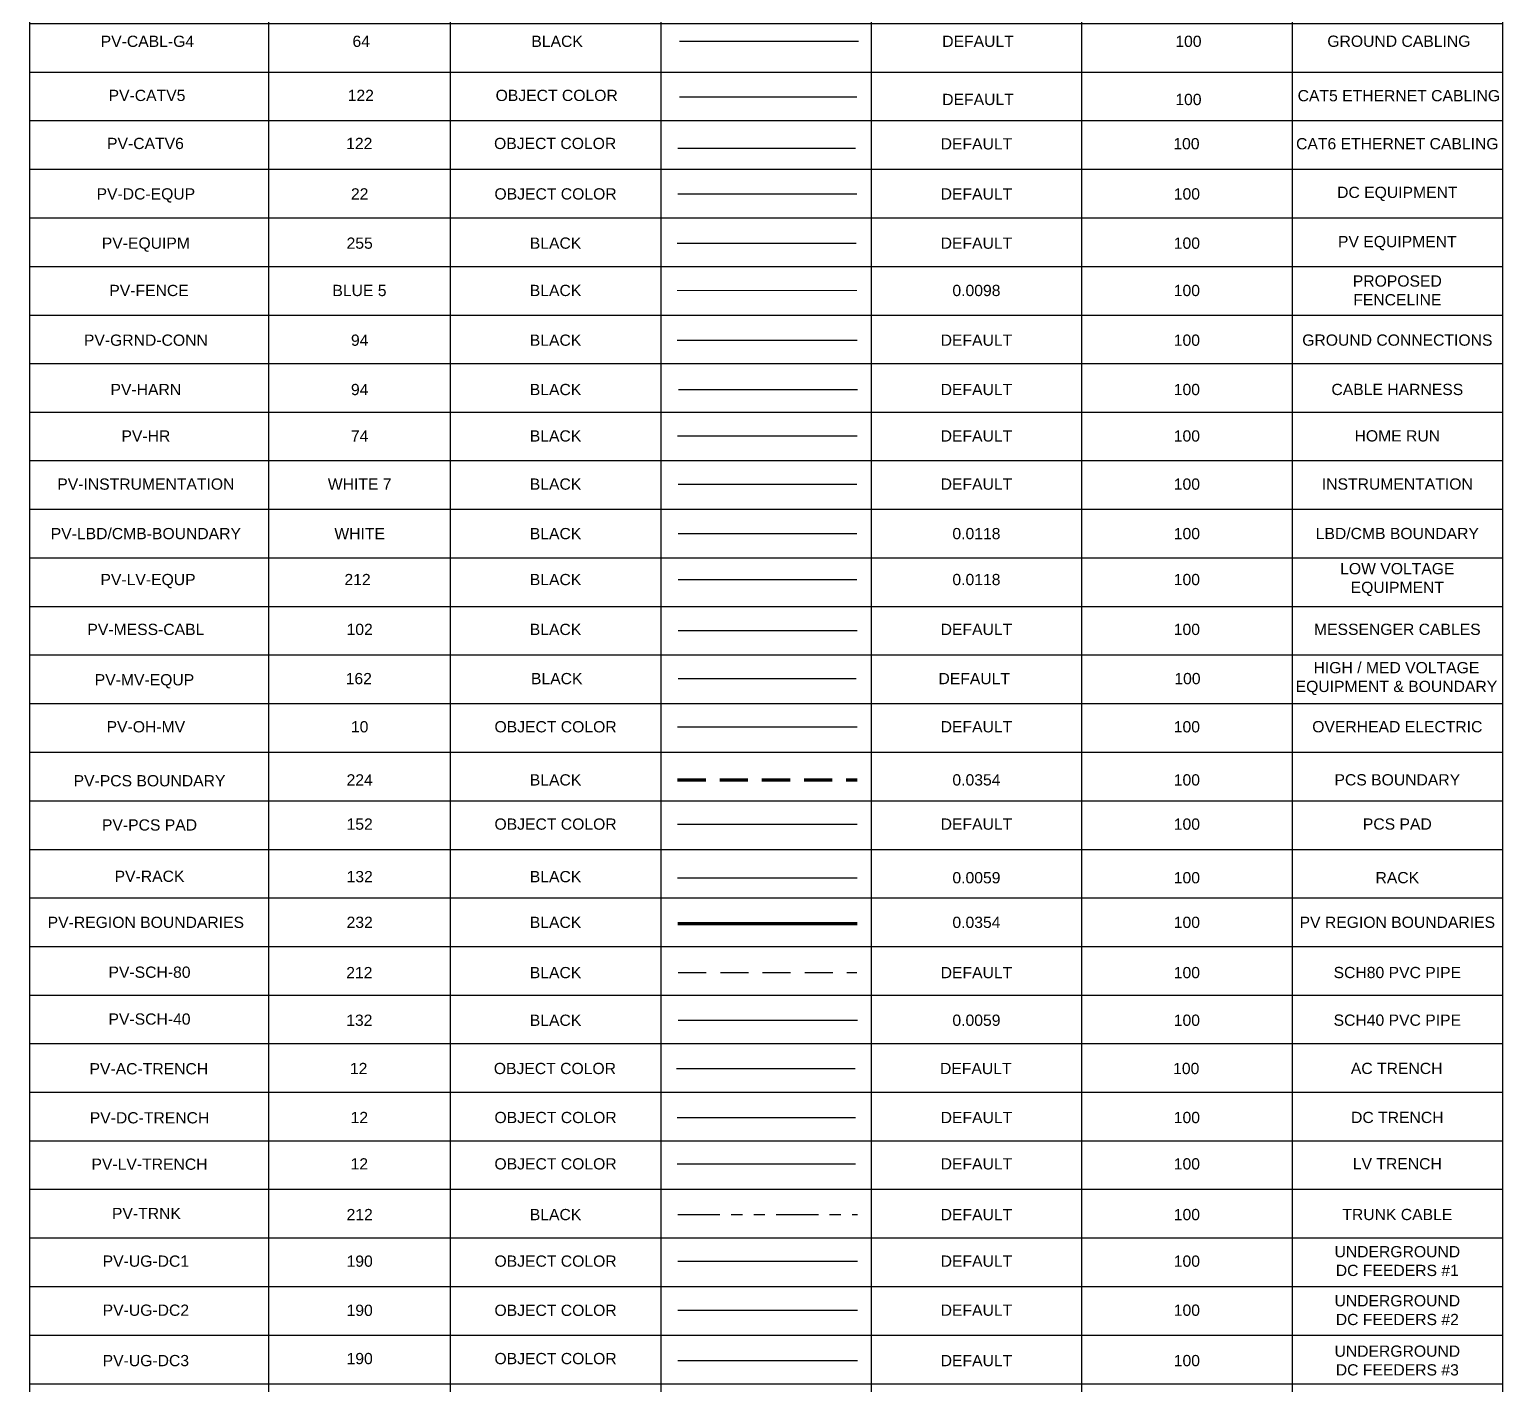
# Model space of a CAD drawing. Header units: feet. Extents: x -1012 to 2720, y -48 to 612.
# Drawn here: x -17.9 to -4.79, y -24.24 to -12.19 of the extents above; entities that cross this region are included whole.
import ezdxf
from ezdxf.enums import TextEntityAlignment as Align
from ezdxf.lldxf.tags import DXFTag

# ---------------------------------------------------------------- set-up
doc = ezdxf.new("R2010")
doc.units = ezdxf.units.FT
doc.header["$MEASUREMENT"] = 0
for name, pattern in [('DASHED2', [0.375, 0.25, -0.125]), ('HIDDEN', [0.375, 0.25, -0.125]), ('PHANTOM2', [1.25, 0.625, -0.125, 0.125, -0.125, 0.125, -0.125]), ('PHANTOM4', [0.6875, 0.3125, 0.0625, -0.0625, 0.0625, -0.0625, 0.0625, -0.0625])]:
    doc.linetypes.add(name, pattern=pattern)
for name, color, linetype in [('PV-AC-TRENCH', 12, 'ACTR'), ('PV-CABL-G4', 64, 'G4'), ('PV-CATV5', 122, 'CATV5'), ('PV-CATV6', 122, 'CATV6'), ('PV-DC-EQUP', 22, 'Continuous'), ('PV-DC-TRENCH', 12, 'DCTR'), ('PV-EQUIPM', 255, 'Continuous'), ('PV-GRND-CONN', 94, 'Continuous'), ('PV-HARN', 94, 'Continuous'), ('PV-HR', 74, 'Continuous'), ('PV-INSTRUMENTATION', 7, 'Continuous'), ('PV-LBDCMB-BOUNDARY', 7, 'Continuous'), ('PV-LV-EQUP', 212, 'Continuous'), ('PV-LV-TRENCH', 12, 'LVTR'), ('PV-MESS-CABL', 102, 'MESSENGER'), ('PV-MV-EQUIP', 162, 'Continuous'), ('PV-OH-MV', 10, 'OVERHEAD'), ('PV-PCS-PAD', 152, 'Continuous'), ('PV-RACK', 132, 'Continuous'), ('PV-SCH-40', 132, 'Continuous'), ('PV-SCH80', 212, 'HIDDEN'), ('PV-TRNK', 212, 'PHANTOM4'), ('PV-UG-DC1', 190, 'UGDC1'), ('PV-UG-DC2', 190, 'UGDC2'), ('PV-UG-DC3', 190, 'UGDC3')]:
    doc.layers.add(name, color=color, linetype=linetype)
for name, color, linetype, lineweight in [('PV-FENCE', 5, 'FENCELINE1', 20), ('PV-PCS BOUNDARY', 224, 'DASHED2', 90), ('PV-REGION BOUNDARIES', 232, 'Continuous', 90)]:
    doc.layers.add(name, color=color, linetype=linetype, lineweight=lineweight)
doc.styles.add('NEI-A', font='arial.ttf')
tags = doc.linetypes.add('ACTR', pattern='A,0.176989,-0.00441,["AC TR",NEI-A,S=0.1,R=0,X=0,Y=-0.05],-0.425798,0.176989', length=0.784186).pattern_tags.tags
tags[6] = DXFTag(74, 10)
tags = doc.linetypes.add('CATV5', pattern='A,0.18216,-0.054518,["CATV5",NEI-A,S=0.1,R=0,X=0,Y=-0.05],-0.505136,0.176989', length=0.918803).pattern_tags.tags
tags[6] = DXFTag(74, 10)
tags = doc.linetypes.add('CATV6', pattern='A,0.18216,-0.054518,["CATV6",NEI-A,S=0.1,R=0,X=0,Y=-0.05],-0.505136,0.176989', length=0.918803).pattern_tags.tags
tags[6] = DXFTag(74, 10)
tags = doc.linetypes.add('DCTR', pattern='A,0.176989,-0.000454,["DC TR",NEI-A,S=0.1,R=0,X=0,Y=-0.05],-0.429755,0.176989', length=0.784187).pattern_tags.tags
tags[6] = DXFTag(74, 10)
doc.linetypes.add('FENCELINE1', pattern='A,0.25,-0.1,[133,ltypeshp.shx,S=0.1,R=0,X=-0.1,Y=0],-0.1,1', length=1.45)
tags = doc.linetypes.add('FIBER', pattern='A,0.376989,-0.053001,["FO",NEI-A,S=0.1,R=0,X=0,Y=-0.05],-0.246999,0.376989', length=1.053978).pattern_tags.tags
tags[6] = DXFTag(74, 10)
tags = doc.linetypes.add('G4', pattern='A,0.176989,-0.056821,["G4",NEI-A,S=0.1,R=0,X=0,Y=-0.05],-0.243179,0.176989', length=0.653978).pattern_tags.tags
tags[6] = DXFTag(74, 10)
tags = doc.linetypes.add('LVTR', pattern='A,0.176989,-0.015904,["LV TR",NEI-A,S=0.1,R=0,X=0,Y=-0.05],-0.414304,0.176989', length=0.784186).pattern_tags.tags
tags[6] = DXFTag(74, 10)
tags = doc.linetypes.add('MESSENGER', pattern='A,0.176989,-0.031547,["MESS",NEI-A,S=0.1,R=0,X=0,Y=-0.05],-0.429956,0.176989', length=0.815481).pattern_tags.tags
tags[6] = DXFTag(74, 10)
tags = doc.linetypes.add('OVERHEAD', pattern='A,0.226989,-0.048636,["OHE",NEI-A,S=0.1,R=0,X=0,Y=-0.05],-0.351364,0.226989', length=0.853978).pattern_tags.tags
tags[6] = DXFTag(74, 10)
tags = doc.linetypes.add('UGDC1', pattern='A,0.176989,-0.035266,["DC1",NEI-A,S=0.1,R=0,X=0,Y=-0.05],-0.314734,0.176989', length=0.703978).pattern_tags.tags
tags[6] = DXFTag(74, 10)
tags = doc.linetypes.add('UGDC2', pattern='A,0.176989,-0.035266,["DC2",NEI-A,S=0.1,R=0,X=0,Y=-0.05],-0.314734,0.176989', length=0.703978).pattern_tags.tags
tags[6] = DXFTag(74, 10)
tags = doc.linetypes.add('UGDC3', pattern='A,0.176989,-0.035266,["DC3",NEI-A,S=0.1,R=0,X=0,Y=-0.05],-0.314734,0.176989', length=0.703978).pattern_tags.tags
tags[6] = DXFTag(74, 10)

# ---------------------------------------------------------------- blocks, each defined once
blk = doc.blocks.new('*T5')
at = {"color": 0, "linetype": 'ByBlock', "lineweight": -2, "transparency": 16777216}
for p, q in [((0, 0), (13.101, 0)), ((0, 0), (0, -43.152)), ((13.101, 0), (13.101, -43.152)), ((0, -0.525), (13.101, -0.525)), ((2.127, -0.525), (2.127, -43.152)), ((3.743, -0.525), (3.743, -43.152)), ((5.615, -0.525), (5.615, -43.152)), ((7.486, -0.525), (7.486, -43.152)), ((9.358, -0.525), (9.358, -43.152)), ((11.23, -0.525), (11.23, -43.152)), ((0, -1.256), (13.101, -1.256)), ((0, -1.688), (13.101, -1.688)), ((0, -2.12), (13.101, -2.12)), ((0, -2.552), (13.101, -2.552)), ((0, -2.984), (13.101, -2.984)), ((0, -3.416), (13.101, -3.416)), ((0, -3.848), (13.101, -3.848)), ((0, -4.28), (13.101, -4.28)), ((0, -4.712), (13.101, -4.712)), ((0, -5.144), (13.101, -5.144)), ((0, -5.575), (13.101, -5.575)), ((0, -6.007), (13.101, -6.007)), ((0, -6.439), (13.101, -6.439)), ((0, -6.871), (13.101, -6.871)), ((0, -7.303), (13.101, -7.303)), ((0, -7.735), (13.101, -7.735)), ((0, -8.167), (13.101, -8.167)), ((0, -8.599), (13.101, -8.599)), ((0, -9.031), (13.101, -9.031)), ((0, -9.463), (13.101, -9.463)), ((0, -9.895), (13.101, -9.895)), ((0, -10.327), (13.101, -10.327)), ((0, -10.758), (13.101, -10.758)), ((0, -11.19), (13.101, -11.19)), ((0, -11.622), (13.101, -11.622)), ((0, -12.054), (13.101, -12.054)), ((0, -12.486), (13.101, -12.486)), ((0, -12.918), (13.101, -12.918)), ((0, -13.35), (13.101, -13.35)), ((0, -13.782), (13.101, -13.782)), ((0, -14.214), (13.101, -14.214)), ((0, -14.646), (13.101, -14.646)), ((0, -15.078), (13.101, -15.078)), ((0, -15.51), (13.101, -15.51)), ((0, -15.941), (13.101, -15.941)), ((0, -16.373), (13.101, -16.373)), ((0, -16.805), (13.101, -16.805)), ((0, -17.237), (13.101, -17.237)), ((0, -17.669), (13.101, -17.669)), ((0, -18.101), (13.101, -18.101)), ((0, -18.533), (13.101, -18.533)), ((0, -18.965), (13.101, -18.965)), ((0, -19.397), (13.101, -19.397)), ((0, -19.829), (13.101, -19.829)), ((0, -20.261), (13.101, -20.261)), ((0, -20.693), (13.101, -20.693)), ((0, -21.125), (13.101, -21.125)), ((0, -21.556), (13.101, -21.556)), ((0, -21.988), (13.101, -21.988)), ((0, -22.42), (13.101, -22.42)), ((0, -22.852), (13.101, -22.852)), ((0, -23.284), (13.101, -23.284)), ((0, -23.716), (13.101, -23.716)), ((0, -24.148), (13.101, -24.148)), ((0, -24.58), (13.101, -24.58)), ((0, -25.012), (13.101, -25.012)), ((0, -25.444), (13.101, -25.444)), ((0, -25.876), (13.101, -25.876)), ((0, -26.308), (13.101, -26.308)), ((0, -26.739), (13.101, -26.739)), ((0, -27.171), (13.101, -27.171)), ((0, -27.603), (13.101, -27.603)), ((0, -28.035), (13.101, -28.035)), ((0, -28.467), (13.101, -28.467)), ((0, -28.899), (13.101, -28.899)), ((0, -29.331), (13.101, -29.331)), ((0, -29.763), (13.101, -29.763)), ((0, -30.195), (13.101, -30.195)), ((0, -30.627), (13.101, -30.627)), ((0, -31.059), (13.101, -31.059)), ((0, -31.491), (13.101, -31.491)), ((0, -31.923), (13.101, -31.923)), ((0, -32.354), (13.101, -32.354)), ((0, -32.786), (13.101, -32.786)), ((0, -33.218), (13.101, -33.218)), ((0, -33.65), (13.101, -33.65)), ((0, -34.082), (13.101, -34.082)), ((0, -34.514), (13.101, -34.514)), ((0, -34.946), (13.101, -34.946)), ((0, -35.378), (13.101, -35.378)), ((0, -35.81), (13.101, -35.81)), ((0, -36.242), (13.101, -36.242)), ((0, -36.674), (13.101, -36.674)), ((0, -37.106), (13.101, -37.106)), ((0, -37.537), (13.101, -37.537)), ((0, -37.969), (13.101, -37.969)), ((0, -38.401), (13.101, -38.401)), ((0, -38.833), (13.101, -38.833)), ((0, -39.265), (13.101, -39.265)), ((0, -39.697), (13.101, -39.697)), ((0, -40.129), (13.101, -40.129)), ((0, -40.561), (13.101, -40.561)), ((0, -40.993), (13.101, -40.993)), ((0, -41.425), (13.101, -41.425)), ((0, -41.857), (13.101, -41.857)), ((0, -42.289), (13.101, -42.289)), ((0, -42.72), (13.101, -42.72)), ((0, -43.152), (13.101, -43.152))]:
    blk.add_line(p, q, dxfattribs=at)
at = {"color": 0, "transparency": 16777216, "attachment_point": 5, "style": 'NEI-A'}
for s, insert, char_height, width in [('PV ELECTRICAL', (6.551, -0.263), 0.2, 12.98132), ('LINE WEIGHT (IN.)', (8.422, -0.891), 0.15, 1.75162), ('LAYER NAME', (1.063, -0.891), 0.15, 2.00687), ('LAYER COLOR', (2.935, -0.891), 0.15, 1.49637), ('PLOT COLOR', (4.679, -0.891), 0.15, 1.75162), ('LINE TYPE', (6.551, -0.891), 0.15, 1.75162), ('SCREENING', (10.294, -0.891), 0.15, 1.75162), ('NOTES', (12.166, -0.891), 0.15, 1.75162)]:
    blk.add_mtext(s, dxfattribs=dict(at, insert=insert, char_height=char_height, width=width))

msp = doc.modelspace()

# ---------------------------------------------------------------- linework, layer by layer
at = {"layer": 'PV-AC-TRENCH'}
msp.add_line((-12.14066, -21.42896), (-10.55286, -21.42896), dxfattribs=at)
at = {"layer": 'PV-CABL-G4', "linetype": 'G4'}
msp.add_lwpolyline([(-12.11411, -12.29585), (-10.52108, -12.29585)], dxfattribs=at)
at = {"layer": 'PV-CATV5'}
msp.add_lwpolyline([(-12.11507, -12.79085), (-10.53573, -12.79085)], dxfattribs=at)
at = {"layer": 'PV-CATV6'}
msp.add_lwpolyline([(-12.12886, -13.24706), (-10.54951, -13.24706)], dxfattribs=at)
at = {"layer": 'PV-DC-EQUP'}
msp.add_line((-12.12987, -13.65268), (-10.53695, -13.65268), dxfattribs=at)
at = {"layer": 'PV-DC-TRENCH'}
msp.add_line((-12.13484, -21.86478), (-10.54705, -21.86478), dxfattribs=at)
at = {"layer": 'PV-EQUIPM', "color": 0}
msp.add_line((-12.13484, -14.09048), (-10.54194, -14.09048), dxfattribs=at)
at = {"layer": 'PV-FENCE', "ltscale": 0.5}
msp.add_line((-12.13473, -14.51125), (-10.5357, -14.51125), dxfattribs=at)
at = {"layer": 'PV-GRND-CONN'}
msp.add_line((-12.13512, -14.95328), (-10.535, -14.95328), dxfattribs=at)
at = {"layer": 'PV-HARN'}
msp.add_line((-12.12203, -15.39198), (-10.53152, -15.39198), dxfattribs=at)
at = {"layer": 'PV-HR'}
msp.add_line((-12.13146, -15.80486), (-10.53449, -15.80486), dxfattribs=at)
at = {"layer": 'PV-INSTRUMENTATION'}
msp.add_line((-12.12501, -16.233), (-10.53771, -16.233), dxfattribs=at)
at = {"layer": 'PV-LBDCMB-BOUNDARY'}
msp.add_line((-12.12501, -16.67311), (-10.53771, -16.67311), dxfattribs=at)
at = {"layer": 'PV-LV-EQUP'}
msp.add_line((-12.12515, -17.08165), (-10.53786, -17.08165), dxfattribs=at)
at = {"layer": 'PV-LV-TRENCH'}
msp.add_line((-12.13484, -22.2771), (-10.54705, -22.2771), dxfattribs=at)
at = {"layer": 'PV-MESS-CABL'}
msp.add_lwpolyline([(-10.53397, -17.53753), (-12.12491, -17.53753)], dxfattribs=at)
at = {"layer": 'PV-MV-EQUIP'}
msp.add_line((-12.12515, -17.96226), (-10.54108, -17.96226), dxfattribs=at)
at = {"layer": 'PV-OH-MV'}
msp.add_lwpolyline([(-12.13087, -18.39065), (-10.5343, -18.39065)], dxfattribs=at)
at = {"layer": 'PV-PCS BOUNDARY'}
msp.add_lwpolyline([(-12.13087, -18.86296), (-10.5343, -18.86296)], dxfattribs=at)
at = {"layer": 'PV-PCS-PAD'}
msp.add_lwpolyline([(-12.13087, -19.25611), (-10.5343, -19.25611)], dxfattribs=at)
at = {"layer": 'PV-RACK'}
msp.add_lwpolyline([(-12.13087, -19.73279), (-10.5343, -19.73279)], dxfattribs=at)
at = {"layer": 'PV-REGION BOUNDARIES'}
msp.add_lwpolyline([(-12.12853, -20.13968), (-10.53487, -20.13968)], dxfattribs=at)
at = {"layer": 'PV-SCH-40'}
msp.add_line((-12.12535, -21.00003), (-10.53189, -21.00003), dxfattribs=at)
at = {"layer": 'PV-SCH80'}
msp.add_line((-12.12535, -20.57649), (-10.53711, -20.57649), dxfattribs=at)
at = {"layer": 'PV-TRNK'}
msp.add_lwpolyline([(-12.12897, -22.72793), (-10.53209, -22.72793)], dxfattribs=at)
at = {"layer": 'PV-UG-DC1'}
msp.add_lwpolyline([(-12.12897, -23.14189), (-10.53209, -23.14189)], dxfattribs=at)
at = {"layer": 'PV-UG-DC2'}
msp.add_lwpolyline([(-12.12897, -23.57814), (-10.53209, -23.57814)], dxfattribs=at)
at = {"layer": 'PV-UG-DC3'}
msp.add_lwpolyline([(-12.12897, -24.02621), (-10.53209, -24.02621)], dxfattribs=at)
msp.add_lwpolyline([(-12.12897, -24.02621), (-10.53209, -24.02621)], dxfattribs=at)

# ---------------------------------------------------------------- block references
msp.add_blockref('*T5', (-17.8951, -5.26656))

# ---------------------------------------------------------------- texts
at = {"layer": 'PV-AC-TRENCH', "style": 'NEI-A'}
for s, p in [('PV-AC-TRENCH', (-16.83317, -21.43166)), ('12', (-14.96719, -21.42896)), ('OBJECT COLOR', (-13.22187, -21.42896)), ('DEFAULT', (-9.47864, -21.42896)), ('100', (-7.60702, -21.42896))]:
    msp.add_text(s, height=0.1, dxfattribs=at).set_placement(p, align=Align.MIDDLE_CENTER)
at = {"layer": 'PV-AC-TRENCH', "insert": (-5.7354, -21.42896), "char_height": 0.1, "attachment_point": 5, "style": 'NEI-A'}
msp.add_mtext('AC TRENCH', dxfattribs=at)
at = {"layer": 'PV-CABL-G4', "style": 'NEI-A'}
for s, p in [('PV-CABL-G4', (-16.84613, -12.29585)), ('64', (-14.94441, -12.29585)), ('BLACK', (-13.20228, -12.29585)), ('DEFAULT', (-9.45904, -12.29585)), ('100', (-7.58742, -12.29585))]:
    msp.add_text(s, height=0.1, dxfattribs=at).set_placement(p, align=Align.MIDDLE_CENTER)
at = {"layer": 'PV-CABL-G4', "linetype": 'PHANTOM2', "insert": (-5.7158, -12.29585), "char_height": 0.1, "attachment_point": 5, "style": 'NEI-A'}
msp.add_mtext('GROUND CABLING', dxfattribs=at)
at = {"layer": 'PV-CATV5', "style": 'NEI-A'}
for s, p in [('122', (-14.94802, -12.77684)), ('OBJECT COLOR', (-13.20589, -12.77684)), ('DEFAULT', (-9.45904, -12.81296)), ('100', (-7.58742, -12.81296))]:
    msp.add_text(s, height=0.1, dxfattribs=at).set_placement(p, align=Align.MIDDLE_CENTER)
at = {"layer": 'PV-CATV5', "linetype": 'PHANTOM2', "insert": (-5.7158, -12.78002), "char_height": 0.1, "attachment_point": 5, "style": 'NEI-A'}
msp.add_mtext('CAT5 ETHERNET CABLING', dxfattribs=at)
at = {"layer": 'PV-CATV6', "style": 'NEI-A'}
for s, p in [('PV-CATV5', (-16.84974, -12.77684)), ('PV-CATV6', (-16.86352, -13.2041)), ('122', (-14.9618, -13.2041)), ('OBJECT COLOR', (-13.21967, -13.2041)), ('DEFAULT', (-9.47282, -13.20753)), ('100', (-7.60512, -13.20648))]:
    msp.add_text(s, height=0.1, dxfattribs=at).set_placement(p, align=Align.MIDDLE_CENTER)
at = {"layer": 'PV-CATV6', "linetype": 'PHANTOM2', "insert": (-5.72959, -13.20728), "char_height": 0.1, "attachment_point": 5, "style": 'NEI-A'}
msp.add_mtext('CAT6 ETHERNET CABLING', dxfattribs=at)
at = {"layer": 'PV-DC-EQUP', "style": 'NEI-A'}
for s, p in [('PV-DC-EQUP', (-16.85991, -13.65268)), ('22', (-14.95819, -13.65268)), ('OBJECT COLOR', (-13.21606, -13.65268)), ('DEFAULT', (-9.47282, -13.65268)), ('100', (-7.6012, -13.65268))]:
    msp.add_text(s, height=0.1, dxfattribs=at).set_placement(p, align=Align.MIDDLE_CENTER)
at = {"layer": 'PV-DC-EQUP', "linetype": 'PHANTOM2', "insert": (-5.72959, -13.65268), "char_height": 0.1, "attachment_point": 5, "style": 'NEI-A'}
msp.add_mtext('DC EQUIPMENT', dxfattribs=at)
at = {"layer": 'PV-DC-TRENCH', "style": 'NEI-A'}
for s, p in [('PV-DC-TRENCH', (-16.82736, -21.86748)), ('12', (-14.96137, -21.86478)), ('OBJECT COLOR', (-13.21606, -21.86478)), ('DEFAULT', (-9.47282, -21.86478)), ('100', (-7.6012, -21.86478))]:
    msp.add_text(s, height=0.1, dxfattribs=at).set_placement(p, align=Align.MIDDLE_CENTER)
at = {"layer": 'PV-DC-TRENCH', "linetype": 'PHANTOM2', "insert": (-5.72959, -21.86478), "char_height": 0.1, "attachment_point": 5, "style": 'NEI-A'}
msp.add_mtext('DC TRENCH', dxfattribs=at)
at = {"layer": 'PV-EQUIPM', "color": 0, "style": 'NEI-A'}
for s, p in [('PV-EQUIPM', (-16.85991, -14.09048)), ('255', (-14.95819, -14.09048)), ('BLACK', (-13.21606, -14.09048)), ('DEFAULT', (-9.47282, -14.09048)), ('100', (-7.6012, -14.09048))]:
    msp.add_text(s, height=0.1, dxfattribs=at).set_placement(p, align=Align.MIDDLE_CENTER)
at = {"layer": 'PV-EQUIPM', "color": 0, "linetype": 'PHANTOM2', "insert": (-5.72959, -14.09048), "char_height": 0.1, "attachment_point": 5, "style": 'NEI-A'}
msp.add_mtext('PV EQUIPMENT', dxfattribs=at)
at = {"layer": 'PV-FENCE', "linetype": 'FIBER', "style": 'NEI-A'}
for s, p in [('PV-FENCE', (-16.83167, -14.51125)), ('BLUE 5', (-14.96005, -14.51125)), ('BLACK', (-13.21606, -14.51125)), ('0.0098', (-9.47282, -14.51125)), ('100', (-7.6012, -14.51125))]:
    msp.add_text(s, height=0.1, dxfattribs=at).set_placement(p, align=Align.MIDDLE_CENTER)
at = {"layer": 'PV-FENCE', "insert": (-5.72959, -14.51125), "char_height": 0.1, "attachment_point": 5, "style": 'NEI-A'}
msp.add_mtext_dynamic_manual_height_columns('PROPOSED FENCELINE', width=0.6632268, gutter_width=0.5, heights=[0], dxfattribs=at)
at = {"layer": 'PV-GRND-CONN', "style": 'NEI-A'}
for s, p in [('PV-GRND-CONN', (-16.85991, -14.95328)), ('94', (-14.95819, -14.95328)), ('BLACK', (-13.21606, -14.95328)), ('DEFAULT', (-9.47282, -14.95328)), ('100', (-7.6012, -14.95328))]:
    msp.add_text(s, height=0.1, dxfattribs=at).set_placement(p, align=Align.MIDDLE_CENTER)
at = {"layer": 'PV-GRND-CONN', "insert": (-5.72959, -14.95328), "char_height": 0.1, "attachment_point": 5, "style": 'NEI-A'}
msp.add_mtext('GROUND CONNECTIONS', dxfattribs=at)
at = {"layer": 'PV-HARN', "style": 'NEI-A'}
for s, p in [('PV-HARN', (-16.85991, -15.39198)), ('94', (-14.95819, -15.39198)), ('BLACK', (-13.21606, -15.39198)), ('DEFAULT', (-9.47282, -15.39198)), ('100', (-7.6012, -15.39198))]:
    msp.add_text(s, height=0.1, dxfattribs=at).set_placement(p, align=Align.MIDDLE_CENTER)
at = {"layer": 'PV-HARN', "insert": (-5.72959, -15.39198), "char_height": 0.1, "attachment_point": 5, "style": 'NEI-A'}
msp.add_mtext('CABLE HARNESS', dxfattribs=at)
at = {"layer": 'PV-HR', "style": 'NEI-A'}
for s, p in [('PV-HR', (-16.85991, -15.80486)), ('74', (-14.95819, -15.80486)), ('BLACK', (-13.21606, -15.80486)), ('DEFAULT', (-9.47282, -15.80486)), ('100', (-7.6012, -15.80486))]:
    msp.add_text(s, height=0.1, dxfattribs=at).set_placement(p, align=Align.MIDDLE_CENTER)
at = {"layer": 'PV-HR', "linetype": 'PHANTOM2', "insert": (-5.72959, -15.80486), "char_height": 0.1, "attachment_point": 5, "style": 'NEI-A'}
msp.add_mtext('HOME RUN', dxfattribs=at)
at = {"layer": 'PV-INSTRUMENTATION', "style": 'NEI-A'}
for s, p in [('PV-INSTRUMENTATION', (-16.85991, -16.233)), ('WHITE 7', (-14.95819, -16.233)), ('BLACK', (-13.21606, -16.233)), ('DEFAULT', (-9.47282, -16.233)), ('100', (-7.6012, -16.233))]:
    msp.add_text(s, height=0.1, dxfattribs=at).set_placement(p, align=Align.MIDDLE_CENTER)
at = {"layer": 'PV-INSTRUMENTATION', "linetype": 'PHANTOM2', "insert": (-5.72959, -16.233), "char_height": 0.1, "attachment_point": 5, "style": 'NEI-A'}
msp.add_mtext('INSTRUMENTATION', dxfattribs=at)
at = {"layer": 'PV-LBDCMB-BOUNDARY', "style": 'NEI-A'}
for s, p in [('PV-LBD/CMB-BOUNDARY', (-16.85991, -16.67311)), ('WHITE', (-14.95819, -16.67311)), ('BLACK', (-13.21606, -16.67311)), ('0.0118', (-9.47282, -16.67311)), ('100', (-7.6012, -16.67311))]:
    msp.add_text(s, height=0.1, dxfattribs=at).set_placement(p, align=Align.MIDDLE_CENTER)
at = {"layer": 'PV-LBDCMB-BOUNDARY', "linetype": 'PHANTOM2', "insert": (-5.72959, -16.67311), "char_height": 0.1, "attachment_point": 5, "style": 'NEI-A'}
msp.add_mtext('LBD/CMB BOUNDARY', dxfattribs=at)
at = {"layer": 'PV-LV-EQUP', "style": 'NEI-A'}
for s, p in [('PV-LV-EQUP', (-16.8406, -17.08165)), ('212', (-14.97717, -17.08165)), ('BLACK', (-13.21606, -17.08165)), ('0.0118', (-9.47282, -17.08165)), ('100', (-7.6012, -17.08165))]:
    msp.add_text(s, height=0.1, dxfattribs=at).set_placement(p, align=Align.MIDDLE_CENTER)
at = {"layer": 'PV-LV-EQUP', "linetype": 'PHANTOM2', "insert": (-5.72959, -17.08165), "char_height": 0.1, "attachment_point": 5, "style": 'NEI-A'}
msp.add_mtext('LOW VOLTAGE\\PEQUIPMENT', dxfattribs=at)
at = {"layer": 'PV-LV-TRENCH', "style": 'NEI-A'}
for s, p in [('PV-LV-TRENCH', (-16.82736, -22.2798)), ('12', (-14.96137, -22.2771)), ('OBJECT COLOR', (-13.21606, -22.2771)), ('DEFAULT', (-9.47282, -22.2771)), ('100', (-7.6012, -22.2771))]:
    msp.add_text(s, height=0.1, dxfattribs=at).set_placement(p, align=Align.MIDDLE_CENTER)
at = {"layer": 'PV-LV-TRENCH', "linetype": 'PHANTOM2', "insert": (-5.72959, -22.2771), "char_height": 0.1, "attachment_point": 5, "style": 'NEI-A'}
msp.add_mtext('LV TRENCH', dxfattribs=at)
at = {"layer": 'PV-MESS-CABL', "style": 'NEI-A'}
for s, p in [('PV-MESS-CABL', (-16.85991, -17.52492)), ('102', (-14.95819, -17.52492)), ('BLACK', (-13.21606, -17.52492)), ('DEFAULT', (-9.47282, -17.52492)), ('100', (-7.6012, -17.52492))]:
    msp.add_text(s, height=0.1, dxfattribs=at).set_placement(p, align=Align.MIDDLE_CENTER)
at = {"layer": 'PV-MESS-CABL', "insert": (-5.72959, -17.52492), "char_height": 0.1, "attachment_point": 5, "style": 'NEI-A'}
msp.add_mtext('MESSENGER CABLES', dxfattribs=at)
at = {"layer": 'PV-MV-EQUIP', "style": 'NEI-A'}
for s, p in [('PV-MV-EQUP', (-16.87224, -17.97268)), ('162', (-14.96623, -17.96226)), ('BLACK', (-13.20559, -17.96226)), ('DEFAULT', (-9.49257, -17.96226)), ('100', (-7.59597, -17.96226))]:
    msp.add_text(s, height=0.1, dxfattribs=at).set_placement(p, align=Align.MIDDLE_CENTER)
at = {"layer": 'PV-MV-EQUIP', "linetype": 'PHANTOM2', "insert": (-5.73733, -17.96226), "char_height": 0.1, "attachment_point": 5, "style": 'NEI-A'}
msp.add_mtext('HIGH / MED VOLTAGE\\PEQUIPMENT & BOUNDARY', dxfattribs=at)
at = {"layer": 'PV-OH-MV', "style": 'NEI-A'}
for s, p in [('PV-OH-MV', (-16.85991, -18.39065)), ('10', (-14.95819, -18.39065)), ('OBJECT COLOR', (-13.21606, -18.39065)), ('DEFAULT', (-9.47282, -18.39065)), ('100', (-7.6012, -18.39065))]:
    msp.add_text(s, height=0.1, dxfattribs=at).set_placement(p, align=Align.MIDDLE_CENTER)
at = {"layer": 'PV-OH-MV', "insert": (-5.72959, -18.39065), "char_height": 0.1, "attachment_point": 5, "style": 'NEI-A'}
msp.add_mtext('OVERHEAD ELECTRIC', dxfattribs=at)
at = {"layer": 'PV-PCS BOUNDARY', "style": 'NEI-A'}
for s, p in [('PV-PCS BOUNDARY', (-16.82736, -18.8706)), ('224', (-14.95819, -18.86296)), ('BLACK', (-13.21606, -18.86296)), ('0.0354', (-9.47282, -18.86296)), ('100', (-7.6012, -18.86296))]:
    msp.add_text(s, height=0.1, dxfattribs=at).set_placement(p, align=Align.MIDDLE_CENTER)
at = {"layer": 'PV-PCS BOUNDARY', "insert": (-5.72959, -18.86296), "char_height": 0.1, "attachment_point": 5, "style": 'NEI-A'}
msp.add_mtext('PCS BOUNDARY', dxfattribs=at)
at = {"layer": 'PV-PCS-PAD', "style": 'NEI-A'}
for s, p in [('PV-PCS PAD', (-16.82736, -19.26374)), ('152', (-14.95819, -19.25611)), ('OBJECT COLOR', (-13.21606, -19.25611)), ('DEFAULT', (-9.47282, -19.25611)), ('100', (-7.6012, -19.25611))]:
    msp.add_text(s, height=0.1, dxfattribs=at).set_placement(p, align=Align.MIDDLE_CENTER)
at = {"layer": 'PV-PCS-PAD', "insert": (-5.72959, -19.25611), "char_height": 0.1, "attachment_point": 5, "style": 'NEI-A'}
msp.add_mtext('PCS PAD', dxfattribs=at)
at = {"layer": 'PV-RACK', "style": 'NEI-A'}
for s, p in [('PV-RACK', (-16.82736, -19.72004)), ('132', (-14.95819, -19.72317)), ('BLACK', (-13.21606, -19.72317)), ('0.0059', (-9.47282, -19.73279)), ('100', (-7.6012, -19.73279))]:
    msp.add_text(s, height=0.1, dxfattribs=at).set_placement(p, align=Align.MIDDLE_CENTER)
at = {"layer": 'PV-RACK', "insert": (-5.72959, -19.73279), "char_height": 0.1, "attachment_point": 5, "style": 'NEI-A'}
msp.add_mtext('RACK', dxfattribs=at)
at = {"layer": 'PV-REGION BOUNDARIES', "style": 'NEI-A'}
for s, p in [('PV-REGION BOUNDARIES', (-16.85991, -20.12964)), ('232', (-14.95819, -20.12964)), ('BLACK', (-13.21606, -20.12964)), ('0.0354', (-9.47282, -20.12964)), ('100', (-7.6012, -20.12964))]:
    msp.add_text(s, height=0.1, dxfattribs=at).set_placement(p, align=Align.MIDDLE_CENTER)
at = {"layer": 'PV-REGION BOUNDARIES', "insert": (-5.72959, -20.12964), "char_height": 0.1, "attachment_point": 5, "style": 'NEI-A'}
msp.add_mtext('PV REGION BOUNDARIES', dxfattribs=at)
at = {"layer": 'PV-SCH-40', "style": 'NEI-A'}
for s, p in [('PV-SCH-40', (-16.82736, -20.98951)), ('132', (-14.96137, -21.00003)), ('BLACK', (-13.21606, -21.00003)), ('0.0059', (-9.47282, -21.00003)), ('100', (-7.6012, -21.00003))]:
    msp.add_text(s, height=0.1, dxfattribs=at).set_placement(p, align=Align.MIDDLE_CENTER)
at = {"layer": 'PV-SCH-40', "linetype": 'PHANTOM2', "insert": (-5.72959, -21.00003), "char_height": 0.1, "attachment_point": 5, "style": 'NEI-A'}
msp.add_mtext('SCH40 PVC PIPE', dxfattribs=at)
at = {"layer": 'PV-SCH80', "style": 'NEI-A'}
for s, p in [('PV-SCH-80', (-16.82736, -20.57281)), ('212', (-14.96137, -20.57649)), ('BLACK', (-13.21606, -20.57649)), ('DEFAULT', (-9.47282, -20.57649)), ('100', (-7.6012, -20.57649))]:
    msp.add_text(s, height=0.1, dxfattribs=at).set_placement(p, align=Align.MIDDLE_CENTER)
at = {"layer": 'PV-SCH80', "linetype": 'PHANTOM2', "insert": (-5.72959, -20.57649), "char_height": 0.1, "width": 1.3118371, "attachment_point": 5, "style": 'NEI-A'}
msp.add_mtext('SCH80 PVC PIPE', dxfattribs=at)
at = {"layer": 'PV-TRNK', "style": 'NEI-A'}
for s, p in [('PV-TRNK', (-16.85471, -22.71822)), ('212', (-14.95819, -22.72793)), ('BLACK', (-13.21606, -22.72793)), ('DEFAULT', (-9.47282, -22.72793)), ('100', (-7.6012, -22.72793))]:
    msp.add_text(s, height=0.1, dxfattribs=at).set_placement(p, align=Align.MIDDLE_CENTER)
at = {"layer": 'PV-TRNK', "linetype": 'PHANTOM2', "insert": (-5.72959, -22.72793), "char_height": 0.1, "attachment_point": 5, "style": 'NEI-A'}
msp.add_mtext('TRUNK CABLE', dxfattribs=at)
at = {"layer": 'PV-UG-DC1', "style": 'NEI-A'}
for s, p in [('PV-UG-DC1', (-16.85991, -23.14189)), ('190', (-14.95819, -23.14189)), ('OBJECT COLOR', (-13.21606, -23.14189)), ('DEFAULT', (-9.47282, -23.14189)), ('100', (-7.6012, -23.14189))]:
    msp.add_text(s, height=0.1, dxfattribs=at).set_placement(p, align=Align.MIDDLE_CENTER)
at = {"layer": 'PV-UG-DC1', "linetype": 'PHANTOM2', "insert": (-5.72959, -23.14189), "char_height": 0.1, "attachment_point": 5, "style": 'NEI-A'}
msp.add_mtext('UNDERGROUND \\PDC FEEDERS #1', dxfattribs=at)
at = {"layer": 'PV-UG-DC2', "style": 'NEI-A'}
for s, p in [('PV-UG-DC2', (-16.85991, -23.57814)), ('190', (-14.95819, -23.57917)), ('OBJECT COLOR', (-13.21606, -23.57917)), ('DEFAULT', (-9.47282, -23.57814)), ('100', (-7.6012, -23.57814))]:
    msp.add_text(s, height=0.1, dxfattribs=at).set_placement(p, align=Align.MIDDLE_CENTER)
at = {"layer": 'PV-UG-DC2', "linetype": 'PHANTOM2', "insert": (-5.72959, -23.57814), "char_height": 0.1, "attachment_point": 5, "style": 'NEI-A'}
msp.add_mtext('UNDERGROUND \\PDC FEEDERS #2', dxfattribs=at)
at = {"layer": 'PV-UG-DC3', "style": 'NEI-A'}
for s, p in [('PV-UG-DC3', (-16.85991, -24.02621)), ('190', (-14.95819, -24.00822)), ('OBJECT COLOR', (-13.21606, -24.00822)), ('100', (-7.6012, -24.02621)), ('DEFAULT', (-9.47282, -24.02621))]:
    msp.add_text(s, height=0.1, dxfattribs=at).set_placement(p, align=Align.MIDDLE_CENTER)
at = {"layer": 'PV-UG-DC3', "linetype": 'PHANTOM2', "insert": (-5.72959, -24.02621), "char_height": 0.1, "attachment_point": 5, "style": 'NEI-A'}
msp.add_mtext('UNDERGROUND \\PDC FEEDERS #3', dxfattribs=at)

doc.saveas('drawing.dxf')
